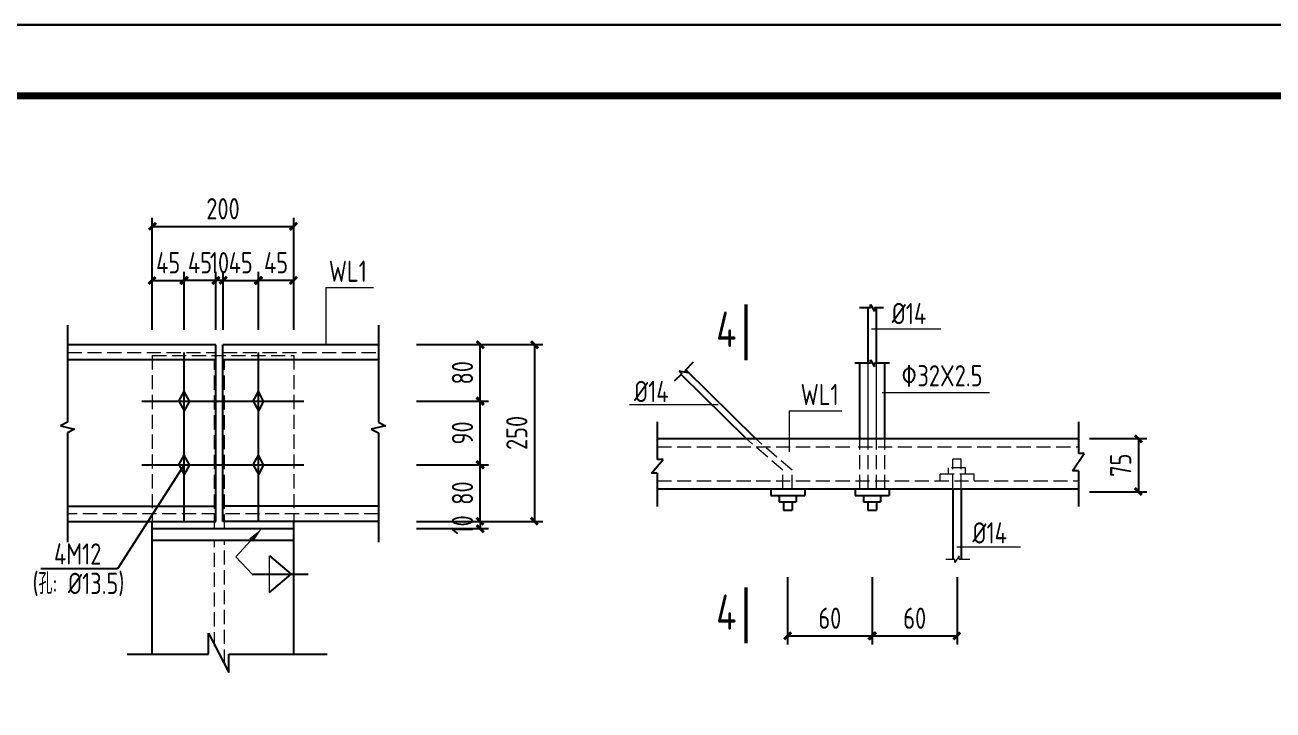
# Model space of a CAD drawing. Header units: millimetres. Extents: x 866309 to 879639, y 39442 to 44891.
# Drawn here: x 875456.3 to 875632.7, y 39945.8 to 40042.6 of the extents above; entities that cross this region are included whole.
import ezdxf

# ---------------------------------------------------------------- set-up
doc = ezdxf.new("R2010")
doc.units = ezdxf.units.MM
doc.header["$LTSCALE"] = 1000
doc.header["$MEASUREMENT"] = 0
for name, pattern in [('CENTER', [2, 1.25, -0.25, 0.25, -0.25]), ('DASH', [0.35, 0.25, -0.1]), ('DOTE', [2.42, 2, -0.2, 0.02, -0.2])]:
    doc.linetypes.add(name, pattern=pattern)
for name, color, linetype, lineweight in [('1', 4, 'Continuous', 70), ('D3', 62, 'Continuous', 9), ('LZ', 64, 'Continuous', 9), ('数字', 3, 'Continuous', 9)]:
    doc.layers.add(name, color=color, linetype=linetype, lineweight=lineweight)
for name, color, linetype in [('D1', 112, 'Continuous'), ('D2', 6, 'Continuous'), ('DIM', 7, 'Continuous'), ('DOTE', 1, 'DOTE'), ('PUB_DIM', 3, 'Continuous'), ('THIN', 7, 'Continuous'), ('桩', 6, 'Continuous')]:
    doc.layers.add(name, color=color, linetype=linetype)
doc.styles.add('GBHZ', font='gbenor.shx', dxfattribs={"width": 0.9, "bigfont": 'gbcbig.shx'})
doc.dimstyles.new('Y10', dxfattribs={"dimscale": 0, "dimtxt": 3, "dimasz": 0.01, "dimexe": 1.2, "dimexo": 1, "dimgap": 1, "dimtad": 1, "dimdec": 0, "dimlfac": 10, "dimzin": 0, "dimdsep": 46, "dimtxsty": 'GBHZ', "dimblk1": 'DX', "dimblk2": 'DX', "dimsah": 1, "dimcen": 0.09, "dimdle": 1, "dimadec": 0, "dimazin": 0, "dimtfac": 1, "dimtdec": 0, "dimtix": 1, "dimtmove": 2, "dimatfit": 3, "dimldrblk": 'DX', "dimfxl": 0, "dimtolj": 1, "dimtzin": 0, "dimarcsym": 0})
doc.dimstyles.new('Y5', dxfattribs={"dimscale": 0, "dimtxt": 3, "dimasz": 0.01, "dimexe": 1.2, "dimexo": 1, "dimgap": 1, "dimtad": 1, "dimdec": 0, "dimlfac": 5, "dimzin": 0, "dimdsep": 46, "dimtxsty": 'GBHZ', "dimblk1": 'DX', "dimblk2": 'DX', "dimsah": 1, "dimcen": 0.09, "dimdle": 1, "dimadec": 0, "dimazin": 0, "dimtfac": 1, "dimtdec": 0, "dimtix": 1, "dimtmove": 2, "dimatfit": 3, "dimldrblk": 'DX', "dimfxl": 0, "dimtolj": 1, "dimtzin": 0, "dimarcsym": 0})

# ---------------------------------------------------------------- blocks, each defined once
blk = doc.blocks.new('DX')
at = {"color": 0, "linetype": 'ByBlock', "const_width": 40}
blk.add_lwpolyline([(-54, -51), (46, 49)], dxfattribs=at)
blk = doc.blocks.new('*D286')
at = {"layer": 'Defpoints', "color": 0, "linetype": 'ByBlock', "transparency": 16777216}
for p in [(875494.27, 40014.16), (875474.27, 40000.57), (875494.27, 40000.57)]:
    blk.add_point(p, dxfattribs=at)
at = {"layer": 'dim', "color": 0, "linetype": 'ByBlock', "lineweight": -2, "transparency": 16777216}
for p, q in [((875474.27, 40001.57), (875474.27, 40015.36)), ((875474.28, 40014.16), (875494.26, 40014.16)), ((875494.27, 40001.57), (875494.27, 40015.36))]:
    blk.add_line(p, q, dxfattribs=at)
at = {"layer": 'dim', "color": 0, "linetype": 'ByBlock', "lineweight": -2, "transparency": 16777216, "xscale": 0.01, "yscale": 0.01, "zscale": 0.01, "rotation": 180}
blk.add_blockref('DX', (875474.27, 40014.16), dxfattribs=at)
at = {"layer": 'dim', "color": 0, "linetype": 'ByBlock', "lineweight": -2, "transparency": 16777216, "xscale": 0.01, "yscale": 0.01, "zscale": 0.01}
blk.add_blockref('DX', (875494.27, 40014.16), dxfattribs=at)
at = {"layer": 'dim', "color": 0, "linetype": 'ByBlock', "transparency": 16777216, "insert": (875484.27, 40016.66), "char_height": 3, "attachment_point": 5, "style": 'GBHZ'}
blk.add_mtext('\\A1;200', dxfattribs=at)
blk = doc.blocks.new('*D287')
at = {"layer": 'Defpoints', "color": 0, "linetype": 'ByBlock', "transparency": 16777216}
for p in [(875489.27, 40006.53), (875489.27, 39998.57), (875494.27, 39998.57)]:
    blk.add_point(p, dxfattribs=at)
at = {"layer": 'dim', "color": 0, "linetype": 'ByBlock', "lineweight": -2, "transparency": 16777216}
for p, q in [((875489.27, 39999.57), (875489.27, 40007.73)), ((875494.27, 39999.57), (875494.27, 40007.73)), ((875494.26, 40006.53), (875489.28, 40006.53))]:
    blk.add_line(p, q, dxfattribs=at)
at = {"layer": 'dim', "color": 0, "linetype": 'ByBlock', "lineweight": -2, "transparency": 16777216, "xscale": 0.01, "yscale": 0.01, "zscale": 0.01, "rotation": 180}
blk.add_blockref('DX', (875489.27, 40006.53), dxfattribs=at)
at = {"layer": 'dim', "color": 0, "linetype": 'ByBlock', "lineweight": -2, "transparency": 16777216, "xscale": 0.01, "yscale": 0.01, "zscale": 0.01}
blk.add_blockref('DX', (875494.27, 40006.53), dxfattribs=at)
at = {"layer": 'dim', "color": 0, "linetype": 'ByBlock', "transparency": 16777216, "insert": (875491.77, 40009.03), "char_height": 3, "attachment_point": 5, "style": 'GBHZ'}
blk.add_mtext('\\A1;45', dxfattribs=at)
blk = doc.blocks.new('*D288')
at = {"layer": 'Defpoints', "color": 0, "linetype": 'ByBlock', "transparency": 16777216}
for p in [(875478.77, 40006.53), (875474.27, 39998.57), (875478.77, 39998.57)]:
    blk.add_point(p, dxfattribs=at)
at = {"layer": 'dim', "color": 0, "linetype": 'ByBlock', "lineweight": -2, "transparency": 16777216}
for p, q in [((875474.27, 39999.57), (875474.27, 40007.73)), ((875478.77, 39999.57), (875478.77, 40007.73)), ((875474.26, 40006.53), (875474.25, 40006.53)), ((875474.27, 40006.53), (875478.77, 40006.53)), ((875478.78, 40006.53), (875478.79, 40006.53))]:
    blk.add_line(p, q, dxfattribs=at)
at = {"layer": 'dim', "color": 0, "linetype": 'ByBlock', "lineweight": -2, "transparency": 16777216, "xscale": 0.01, "yscale": 0.01, "zscale": 0.01}
blk.add_blockref('DX', (875474.27, 40006.53), dxfattribs=at)
at = {"layer": 'dim', "color": 0, "linetype": 'ByBlock', "lineweight": -2, "transparency": 16777216, "xscale": 0.01, "yscale": 0.01, "zscale": 0.01, "rotation": 180}
blk.add_blockref('DX', (875478.77, 40006.53), dxfattribs=at)
at = {"layer": 'dim', "color": 0, "linetype": 'ByBlock', "transparency": 16777216, "insert": (875476.52, 40009.03), "char_height": 3, "attachment_point": 5, "style": 'GBHZ'}
blk.add_mtext('\\A1;45', dxfattribs=at)
blk = doc.blocks.new('*D289')
at = {"layer": 'Defpoints', "color": 0, "linetype": 'ByBlock', "transparency": 16777216}
for p in [(875515.05, 39997.47), (875515.05, 39972.48), (875528.3, 39972.48)]:
    blk.add_point(p, dxfattribs=at)
at = {"layer": 'dim', "color": 0, "linetype": 'ByBlock', "lineweight": -2, "transparency": 16777216}
for p, q in [((875516.05, 39997.47), (875529.5, 39997.47)), ((875528.3, 39997.46), (875528.3, 39972.49)), ((875516.05, 39972.48), (875529.5, 39972.48))]:
    blk.add_line(p, q, dxfattribs=at)
at = {"layer": 'dim', "color": 0, "linetype": 'ByBlock', "lineweight": -2, "transparency": 16777216, "xscale": 0.01, "yscale": 0.01, "zscale": 0.01}
for p, rotation in [((875528.3, 39997.47), 90), ((875528.3, 39972.48), 270)]:
    blk.add_blockref('DX', p, dxfattribs=dict(at, rotation=rotation))
at = {"layer": 'dim', "color": 0, "linetype": 'ByBlock', "transparency": 16777216, "insert": (875525.8, 39984.98), "char_height": 3, "attachment_point": 5, "rotation": 90, "style": 'GBHZ'}
blk.add_mtext('\\A1;250', dxfattribs=at)
blk = doc.blocks.new('*D290')
at = {"layer": 'Defpoints', "color": 0, "linetype": 'ByBlock', "transparency": 16777216}
for p in [(875510.63, 39997.47), (875520.62, 39997.47), (875510.63, 39989.48)]:
    blk.add_point(p, dxfattribs=at)
at = {"layer": 'dim', "color": 0, "linetype": 'ByBlock', "lineweight": -2, "transparency": 16777216}
for p, q in [((875511.63, 39997.47), (875521.82, 39997.47)), ((875520.62, 39989.49), (875520.62, 39997.46)), ((875511.63, 39989.48), (875521.82, 39989.48))]:
    blk.add_line(p, q, dxfattribs=at)
at = {"layer": 'dim', "color": 0, "linetype": 'ByBlock', "lineweight": -2, "transparency": 16777216, "xscale": 0.01, "yscale": 0.01, "zscale": 0.01}
for p, rotation in [((875520.62, 39997.47), 90), ((875520.62, 39989.48), 270)]:
    blk.add_blockref('DX', p, dxfattribs=dict(at, rotation=rotation))
at = {"layer": 'dim', "color": 0, "linetype": 'ByBlock', "transparency": 16777216, "insert": (875518.12, 39993.48), "char_height": 3, "attachment_point": 5, "rotation": 90, "style": 'GBHZ'}
blk.add_mtext('\\A1;80', dxfattribs=at)
blk = doc.blocks.new('*D291')
at = {"layer": 'Defpoints', "color": 0, "linetype": 'ByBlock', "transparency": 16777216}
for p in [(875510.63, 39989.48), (875520.62, 39989.48), (875510.63, 39980.47)]:
    blk.add_point(p, dxfattribs=at)
at = {"layer": 'dim', "color": 0, "linetype": 'ByBlock', "lineweight": -2, "transparency": 16777216}
for p, q in [((875511.63, 39989.48), (875521.82, 39989.48)), ((875520.62, 39980.48), (875520.62, 39989.47)), ((875511.63, 39980.47), (875521.82, 39980.47))]:
    blk.add_line(p, q, dxfattribs=at)
at = {"layer": 'dim', "color": 0, "linetype": 'ByBlock', "lineweight": -2, "transparency": 16777216, "xscale": 0.01, "yscale": 0.01, "zscale": 0.01}
for p, rotation in [((875520.62, 39989.48), 90), ((875520.62, 39980.47), 270)]:
    blk.add_blockref('DX', p, dxfattribs=dict(at, rotation=rotation))
at = {"layer": 'dim', "color": 0, "linetype": 'ByBlock', "transparency": 16777216, "insert": (875518.12, 39984.98), "char_height": 3, "attachment_point": 5, "rotation": 90, "style": 'GBHZ'}
blk.add_mtext('\\A1;90', dxfattribs=at)
blk = doc.blocks.new('*D292')
at = {"layer": 'Defpoints', "color": 0, "linetype": 'ByBlock', "transparency": 16777216}
for p in [(875510.63, 39980.47), (875520.62, 39980.47), (875510.63, 39972.48)]:
    blk.add_point(p, dxfattribs=at)
at = {"layer": 'dim', "color": 0, "linetype": 'ByBlock', "lineweight": -2, "transparency": 16777216}
for p, q in [((875511.63, 39980.47), (875521.82, 39980.47)), ((875520.62, 39972.49), (875520.62, 39980.46)), ((875511.63, 39972.48), (875521.82, 39972.48))]:
    blk.add_line(p, q, dxfattribs=at)
at = {"layer": 'dim', "color": 0, "linetype": 'ByBlock', "lineweight": -2, "transparency": 16777216, "xscale": 0.01, "yscale": 0.01, "zscale": 0.01}
for p, rotation in [((875520.62, 39980.47), 90), ((875520.62, 39972.48), 270)]:
    blk.add_blockref('DX', p, dxfattribs=dict(at, rotation=rotation))
at = {"layer": 'dim', "color": 0, "linetype": 'ByBlock', "transparency": 16777216, "insert": (875518.12, 39976.48), "char_height": 3, "attachment_point": 5, "rotation": 90, "style": 'GBHZ'}
blk.add_mtext('\\A1;80', dxfattribs=at)
blk = doc.blocks.new('*D296')
at = {"layer": 'Defpoints', "color": 0, "linetype": 'ByBlock', "transparency": 16777216}
for p in [(875510.63, 39972.48), (875510.63, 39971.48), (875520.62, 39971.48)]:
    blk.add_point(p, dxfattribs=at)
at = {"layer": 'dim', "color": 0, "linetype": 'ByBlock', "lineweight": -2, "transparency": 16777216}
for p, q in [((875511.63, 39972.48), (875521.82, 39972.48)), ((875520.62, 39972.49), (875520.62, 39972.5)), ((875520.62, 39972.48), (875520.62, 39971.48)), ((875511.63, 39971.48), (875521.82, 39971.48)), ((875520.62, 39971.47), (875520.62, 39971.46))]:
    blk.add_line(p, q, dxfattribs=at)
at = {"layer": 'dim', "color": 0, "linetype": 'ByBlock', "lineweight": -2, "transparency": 16777216, "xscale": 0.01, "yscale": 0.01, "zscale": 0.01}
for p, rotation in [((875520.62, 39972.48), 270), ((875520.62, 39971.48), 90)]:
    blk.add_blockref('DX', p, dxfattribs=dict(at, rotation=rotation))
at = {"layer": 'dim', "color": 0, "linetype": 'ByBlock', "transparency": 16777216, "insert": (875518.12, 39971.98), "char_height": 3, "attachment_point": 5, "rotation": 90, "style": 'GBHZ'}
blk.add_mtext('\\A1;10', dxfattribs=at)
blk = doc.blocks.new('*D297')
at = {"layer": 'Defpoints', "color": 0, "linetype": 'ByBlock', "transparency": 16777216}
for p in [(875483.27, 40006.53), (875483.27, 39998.57), (875484.27, 39998.57)]:
    blk.add_point(p, dxfattribs=at)
at = {"layer": 'dim', "color": 0, "linetype": 'ByBlock', "lineweight": -2, "transparency": 16777216}
for p, q in [((875483.27, 39999.57), (875483.27, 40007.73)), ((875484.27, 39999.57), (875484.27, 40007.73)), ((875483.26, 40006.53), (875483.25, 40006.53)), ((875484.27, 40006.53), (875483.27, 40006.53)), ((875484.28, 40006.53), (875484.29, 40006.53))]:
    blk.add_line(p, q, dxfattribs=at)
at = {"layer": 'dim', "color": 0, "linetype": 'ByBlock', "lineweight": -2, "transparency": 16777216, "xscale": 0.01, "yscale": 0.01, "zscale": 0.01}
blk.add_blockref('DX', (875483.27, 40006.53), dxfattribs=at)
at = {"layer": 'dim', "color": 0, "linetype": 'ByBlock', "lineweight": -2, "transparency": 16777216, "xscale": 0.01, "yscale": 0.01, "zscale": 0.01, "rotation": 180}
blk.add_blockref('DX', (875484.27, 40006.53), dxfattribs=at)
at = {"layer": 'dim', "color": 0, "linetype": 'ByBlock', "transparency": 16777216, "insert": (875483.77, 40009.03), "char_height": 3, "attachment_point": 5, "style": 'GBHZ'}
blk.add_mtext('\\A1;10', dxfattribs=at)
blk = doc.blocks.new('*D303')
at = {"layer": 'Defpoints', "color": 0, "linetype": 'ByBlock', "transparency": 16777216}
for p in [(875605.78, 39984.18, 6.02), (875605.78, 39976.67, 6.02), (875613.67, 39976.67)]:
    blk.add_point(p, dxfattribs=at)
at = {"layer": 'dim', "color": 0, "linetype": 'ByBlock', "lineweight": -2, "transparency": 16777216}
for p, q in [((875606.78, 39984.18), (875614.87, 39984.18)), ((875613.67, 39984.17), (875613.67, 39976.68)), ((875606.78, 39976.67), (875614.87, 39976.67))]:
    blk.add_line(p, q, dxfattribs=at)
at = {"layer": 'dim', "color": 0, "linetype": 'ByBlock', "lineweight": -2, "transparency": 16777216, "xscale": 0.01, "yscale": 0.01, "zscale": 0.01}
for p, rotation in [((875613.67, 39984.18), 90), ((875613.67, 39976.67), 270)]:
    blk.add_blockref('DX', p, dxfattribs=dict(at, rotation=rotation))
at = {"layer": 'dim', "color": 0, "linetype": 'ByBlock', "transparency": 16777216, "insert": (875611.17, 39980.42), "char_height": 3, "attachment_point": 5, "rotation": 90, "style": 'GBHZ'}
blk.add_mtext('\\A1;75', dxfattribs=at)
blk = doc.blocks.new('*D304')
at = {"layer": 'Defpoints', "color": 0, "linetype": 'ByBlock', "transparency": 16777216}
for p in [(875576.05, 39965.62, 6.02), (875588.05, 39965.62, 6.02), (875588.05, 39956.3)]:
    blk.add_point(p, dxfattribs=at)
at = {"layer": 'dim', "color": 0, "linetype": 'ByBlock', "lineweight": -2, "transparency": 16777216}
for p, q in [((875576.05, 39964.62), (875576.05, 39955.1)), ((875588.05, 39964.62), (875588.05, 39955.1)), ((875576.06, 39956.3), (875588.04, 39956.3))]:
    blk.add_line(p, q, dxfattribs=at)
at = {"layer": 'dim', "color": 0, "linetype": 'ByBlock', "lineweight": -2, "transparency": 16777216, "xscale": 0.01, "yscale": 0.01, "zscale": 0.01, "rotation": 180}
blk.add_blockref('DX', (875576.05, 39956.3), dxfattribs=at)
at = {"layer": 'dim', "color": 0, "linetype": 'ByBlock', "lineweight": -2, "transparency": 16777216, "xscale": 0.01, "yscale": 0.01, "zscale": 0.01}
blk.add_blockref('DX', (875588.05, 39956.3), dxfattribs=at)
at = {"layer": 'dim', "color": 0, "linetype": 'ByBlock', "transparency": 16777216, "insert": (875582.05, 39958.8), "char_height": 3, "attachment_point": 5, "style": 'GBHZ'}
blk.add_mtext('\\A1;60', dxfattribs=at)
blk = doc.blocks.new('*D305')
at = {"layer": 'Defpoints', "color": 0, "linetype": 'ByBlock', "transparency": 16777216}
for p in [(875564.05, 39965.62, 6.02), (875576.05, 39965.62, 6.02), (875576.05, 39956.3)]:
    blk.add_point(p, dxfattribs=at)
at = {"layer": 'dim', "color": 0, "linetype": 'ByBlock', "lineweight": -2, "transparency": 16777216}
for p, q in [((875564.05, 39964.62), (875564.05, 39955.1)), ((875576.05, 39964.62), (875576.05, 39955.1)), ((875564.06, 39956.3), (875576.04, 39956.3))]:
    blk.add_line(p, q, dxfattribs=at)
at = {"layer": 'dim', "color": 0, "linetype": 'ByBlock', "lineweight": -2, "transparency": 16777216, "xscale": 0.01, "yscale": 0.01, "zscale": 0.01, "rotation": 180}
blk.add_blockref('DX', (875564.05, 39956.3), dxfattribs=at)
at = {"layer": 'dim', "color": 0, "linetype": 'ByBlock', "lineweight": -2, "transparency": 16777216, "xscale": 0.01, "yscale": 0.01, "zscale": 0.01}
blk.add_blockref('DX', (875576.05, 39956.3), dxfattribs=at)
at = {"layer": 'dim', "color": 0, "linetype": 'ByBlock', "transparency": 16777216, "insert": (875570.05, 39958.8), "char_height": 3, "attachment_point": 5, "style": 'GBHZ'}
blk.add_mtext('\\A1;60', dxfattribs=at)
blk = doc.blocks.new('*D316')
at = {"layer": 'Defpoints', "color": 0, "linetype": 'ByBlock', "transparency": 16777216}
for p in [(875478.77, 40006.53), (875478.77, 39998.57), (875483.27, 39998.57)]:
    blk.add_point(p, dxfattribs=at)
at = {"layer": 'dim', "color": 0, "linetype": 'ByBlock', "lineweight": -2, "transparency": 16777216}
for p, q in [((875478.77, 39999.57), (875478.77, 40007.73)), ((875483.27, 39999.57), (875483.27, 40007.73)), ((875478.76, 40006.53), (875478.75, 40006.53)), ((875483.27, 40006.53), (875478.77, 40006.53)), ((875483.28, 40006.53), (875483.29, 40006.53))]:
    blk.add_line(p, q, dxfattribs=at)
at = {"layer": 'dim', "color": 0, "linetype": 'ByBlock', "lineweight": -2, "transparency": 16777216, "xscale": 0.01, "yscale": 0.01, "zscale": 0.01}
blk.add_blockref('DX', (875478.77, 40006.53), dxfattribs=at)
at = {"layer": 'dim', "color": 0, "linetype": 'ByBlock', "lineweight": -2, "transparency": 16777216, "xscale": 0.01, "yscale": 0.01, "zscale": 0.01, "rotation": 180}
blk.add_blockref('DX', (875483.27, 40006.53), dxfattribs=at)
at = {"layer": 'dim', "color": 0, "linetype": 'ByBlock', "transparency": 16777216, "insert": (875481.02, 40009.03), "char_height": 3, "attachment_point": 5, "style": 'GBHZ'}
blk.add_mtext('\\A1;45', dxfattribs=at)
blk = doc.blocks.new('*D317')
at = {"layer": 'Defpoints', "color": 0, "linetype": 'ByBlock', "transparency": 16777216}
for p in [(875489.27, 40006.53), (875484.27, 39998.57), (875489.27, 39998.57)]:
    blk.add_point(p, dxfattribs=at)
at = {"layer": 'dim', "color": 0, "linetype": 'ByBlock', "lineweight": -2, "transparency": 16777216}
for p, q in [((875484.27, 39999.57), (875484.27, 40007.73)), ((875489.27, 39999.57), (875489.27, 40007.73)), ((875484.28, 40006.53), (875489.26, 40006.53))]:
    blk.add_line(p, q, dxfattribs=at)
at = {"layer": 'dim', "color": 0, "linetype": 'ByBlock', "lineweight": -2, "transparency": 16777216, "xscale": 0.01, "yscale": 0.01, "zscale": 0.01, "rotation": 180}
blk.add_blockref('DX', (875484.27, 40006.53), dxfattribs=at)
at = {"layer": 'dim', "color": 0, "linetype": 'ByBlock', "lineweight": -2, "transparency": 16777216, "xscale": 0.01, "yscale": 0.01, "zscale": 0.01}
blk.add_blockref('DX', (875489.27, 40006.53), dxfattribs=at)
at = {"layer": 'dim', "color": 0, "linetype": 'ByBlock', "transparency": 16777216, "insert": (875486.77, 40009.03), "char_height": 3, "attachment_point": 5, "style": 'GBHZ'}
blk.add_mtext('\\A1;45', dxfattribs=at)

msp = doc.modelspace()

# ---------------------------------------------------------------- linework, layer by layer
at = {"color": 0}
for p, q in [((875950.829, 40042.627), (875109.829, 40042.627)), ((875109.829, 40042.627), (875950.829, 40042.627))]:
    msp.add_line(p, q, dxfattribs=at)
at = {"color": 0, "const_width": 1}
msp.add_lwpolyline([(875940.829, 39458.627), (875134.829, 39458.627), (875134.829, 40032.627), (875940.829, 40032.627)], close=True, dxfattribs=at)
at = {"layer": '1', "color": 2, "const_width": 0.48, "elevation": -6.024}
for points in [[(875558.187, 39995.224), (875558.187, 40003.146)], [(875558.187, 39955.254), (875558.187, 39963.177)]]:
    msp.add_lwpolyline(points, dxfattribs=at)
at = {"layer": 'D1', "color": 251}
for p, q in [((875575.779, 40002.648), (875574.258, 40002.648)), ((875575.779, 40002.648), (875575.779, 40003.116)), ((875575.779, 40003.116), (875576.364, 40002.18)), ((875577.651, 40002.648), (875576.364, 40002.648)), ((875576.364, 40002.18), (875576.364, 40002.648)), ((875549.589, 39993.822), (875550.793, 39995.038)), ((875575.779, 39994.858), (875573.592, 39994.858)), ((875575.779, 39995.326), (875576.364, 39994.39)), ((875575.779, 39994.858), (875575.779, 39995.326)), ((875578.506, 39994.858), (875576.364, 39994.858)), ((875576.364, 39994.39), (875576.364, 39994.858)), ((875548.107, 39992.325), (875549.126, 39993.354)), ((875549.963, 39993.451), (875548.751, 39993.724)), ((875548.751, 39993.724), (875549.126, 39993.354)), ((875549.589, 39993.822), (875549.963, 39993.451)), ((875545.661, 39986.553), (875545.661, 39981.244)), ((875605.181, 39986.553), (875605.181, 39982.095)), ((875604.362, 39979.637), (875606, 39982.095)), ((875606, 39982.095), (875605.181, 39982.095)), ((875478.764, 39980.474), (875469.352, 39965.758)), ((875544.842, 39979.286), (875546.481, 39981.244)), ((875546.481, 39981.244), (875545.661, 39981.244)), ((875545.661, 39979.286), (875544.842, 39979.286)), ((875545.661, 39979.286), (875545.661, 39974.606)), ((875605.181, 39979.637), (875604.362, 39979.637)), ((875605.181, 39979.637), (875605.181, 39974.606)), ((875490.858, 39967.595), (875493.927, 39965.025)), ((875469.352, 39965.758), (875458.529, 39965.758)), ((875488.398, 39965.025), (875496.309, 39965.025)), ((875490.858, 39962.456), (875493.927, 39965.025)), ((875482.236, 39953.742), (875482.236, 39956.675)), ((875482.236, 39956.675), (875485.111, 39951.125)), ((875470.722, 39953.742), (875482.236, 39953.742)), ((875485.111, 39951.125), (875485.111, 39953.742)), ((875485.111, 39953.742), (875499.007, 39953.742))]:
    msp.add_line(p, q, dxfattribs=at)
at = {"layer": 'D2'}
for p, q in [((875575.464, 39994.858), (875575.464, 40002.66)), ((875576.634, 39994.858), (875576.634, 40002.66)), ((875483.267, 39997.431), (875462.301, 39997.431)), ((875483.267, 39972.477), (875483.267, 39997.431)), ((875506.232, 39997.431), (875484.267, 39997.431)), ((875484.267, 39972.477), (875484.267, 39997.431)), ((875483.267, 39995.29), (875462.301, 39995.29)), ((875506.232, 39995.29), (875484.267, 39995.29)), ((875574.294, 39984.175), (875574.294, 39994.858)), ((875577.804, 39984.175), (875577.804, 39994.858)), ((875558.205, 39984.175), (875549.031, 39993.259)), ((875559.522, 39984.175), (875549.683, 39993.917)), ((875545.661, 39984.175), (875574.061, 39984.175)), ((875574.061, 39984.175), (875605.181, 39984.175)), ((875545.661, 39977.063), (875602.132, 39977.063)), ((875545.661, 39977.063), (875605.181, 39977.063)), ((875561.701, 39977.063), (875561.701, 39976.161)), ((875566.509, 39977.063), (875566.509, 39976.161)), ((875573.629, 39977.063), (875573.629, 39976.161)), ((875578.437, 39977.063), (875578.437, 39976.161)), ((875587.433, 39977.063), (875587.433, 39967.147)), ((875588.635, 39977.063), (875588.635, 39967.147)), ((875561.701, 39976.161), (875566.509, 39976.161)), ((875562.903, 39976.161), (875562.903, 39975.259)), ((875562.903, 39975.259), (875565.307, 39975.259)), ((875563.504, 39975.259), (875563.504, 39974.057)), ((875564.706, 39975.259), (875564.706, 39974.057)), ((875565.307, 39976.161), (875565.307, 39975.259)), ((875573.629, 39976.161), (875578.437, 39976.161)), ((875574.831, 39976.161), (875574.831, 39975.259)), ((875574.831, 39975.259), (875577.235, 39975.259)), ((875575.432, 39975.259), (875575.432, 39974.057)), ((875576.634, 39975.259), (875576.634, 39974.057)), ((875577.235, 39976.161), (875577.235, 39975.259)), ((875462.301, 39974.618), (875483.267, 39974.618)), ((875506.232, 39974.618), (875484.267, 39974.618)), ((875563.504, 39974.057), (875564.706, 39974.057)), ((875575.432, 39974.057), (875576.634, 39974.057)), ((875462.301, 39972.477), (875483.267, 39972.477)), ((875474.267, 39953.742), (875474.267, 39972.477)), ((875506.232, 39972.477), (875484.267, 39972.477)), ((875494.267, 39953.742), (875494.267, 39972.477)), ((875474.267, 39971.477), (875494.267, 39971.477)), ((875474.267, 39969.838), (875494.267, 39969.838))]:
    msp.add_line(p, q, dxfattribs=at)
at = {"layer": 'D3', "color": 251}
for p, q in [((875498.81, 40005.541), (875498.81, 39997.431)), ((875498.81, 40005.541), (875505.543, 40005.541)), ((875585.758, 39999.622), (875575.922, 39999.622)), ((875577.426, 39990.685), (875592.601, 39990.685)), ((875554.269, 39988.95), (875541.753, 39988.95)), ((875564.283, 39988.123, -6.024), (875564.283, 39982.306, -6.024)), ((875564.283, 39988.123, -6.024), (875571.745, 39988.123, -6.024)), ((875486.106, 39967.495), (875489.777, 39971.477)), ((875596.988, 39968.844), (875588.013, 39968.844)), ((875486.106, 39967.495), (875488.398, 39965.025)), ((875490.858, 39962.456), (875490.858, 39967.595))]:
    msp.add_line(p, q, dxfattribs=at)
at = {"layer": 'D3'}
for p, q in [((875586.447, 39967.147), (875587.734, 39967.147)), ((875588.319, 39967.615), (875587.734, 39966.679)), ((875587.734, 39966.679), (875587.734, 39967.147)), ((875588.319, 39967.147), (875588.319, 39967.615)), ((875588.319, 39967.147), (875589.84, 39967.147))]:
    msp.add_line(p, q, dxfattribs=at)
at = {"layer": 'D3', "color": 251}
msp.add_solid([(875488.513, 39969.584), (875489.777, 39971.477), (875488.513, 39969.584), (875487.964, 39970.064)], dxfattribs=at)
at = {"layer": 'DOTE', "linetype": 'CENTER', "ltscale": 0.02}
for p, q in [((875478.767, 39972.477), (875478.767, 39996.36)), ((875489.267, 39972.477), (875489.267, 39996.36)), ((875472.815, 39989.477), (875495.718, 39989.477)), ((875472.815, 39980.474), (875495.718, 39980.474))]:
    msp.add_line(p, q, dxfattribs=at)
at = {"layer": 'LZ', "color": 251, "linetype": 'DASH', "ltscale": 0.008}
for p, q in [((875462.301, 39996.36), (875483.267, 39996.36)), ((875484.267, 39996.36), (875506.232, 39996.36)), ((875474.267, 39995.946), (875494.267, 39995.946)), ((875474.267, 39995.946), (875474.267, 39972.477)), ((875483.067, 39971.477), (875483.067, 39995.29)), ((875484.467, 39971.477), (875484.467, 39995.29)), ((875494.267, 39995.946), (875494.267, 39972.477)), ((875563.39, 39979.732), (875558.205, 39984.175)), ((875564.706, 39979.732), (875559.522, 39984.175)), ((875574.294, 39977.063), (875574.294, 39984.175)), ((875575.464, 39977.063), (875575.464, 39984.132)), ((875576.634, 39977.063), (875576.634, 39984.077)), ((875577.804, 39977.063), (875577.804, 39984.077)), ((875545.661, 39983.005), (875572.89, 39983.005)), ((875574.061, 39983.005), (875605.181, 39983.005)), ((875587.433, 39977.063), (875587.433, 39981.271)), ((875588.635, 39981.271), (875587.433, 39981.271)), ((875588.635, 39977.063), (875588.635, 39981.271)), ((875563.39, 39977.063), (875563.39, 39979.732)), ((875564.706, 39977.063), (875564.706, 39979.732)), ((875590.438, 39979.167), (875585.63, 39979.167)), ((875585.63, 39978.265), (875585.63, 39979.167)), ((875586.832, 39979.167), (875586.832, 39980.069)), ((875589.236, 39980.069), (875586.832, 39980.069)), ((875589.236, 39979.167), (875589.236, 39980.069)), ((875590.438, 39978.265), (875590.438, 39979.167)), ((875545.661, 39978.233), (875605.181, 39978.233)), ((875483.267, 39973.548), (875462.301, 39973.548)), ((875506.232, 39973.548), (875484.267, 39973.548)), ((875483.067, 39954.849), (875483.067, 39969.838)), ((875484.467, 39952.369), (875484.467, 39969.838))]:
    msp.add_line(p, q, dxfattribs=at)
at = {"layer": 'LZ', "color": 251, "linetype": 'DASH', "ltscale": 0.05}
for p, q in [((875575.464, 39984.175), (875575.464, 39994.858)), ((875576.634, 39984.175), (875576.634, 39994.858))]:
    msp.add_line(p, q, dxfattribs=at)
at = {"layer": 'THIN'}
for p, q in [((875462.301, 40000.187), (875462.301, 39986.494)), ((875506.232, 40000.187), (875506.232, 39986.494)), ((875462.301, 39984.994), (875462.301, 39969.55)), ((875506.232, 39984.994), (875506.232, 39969.55))]:
    msp.add_line(p, q, dxfattribs=at)
at = {"layer": 'THIN', "linetype": 'ByBlock'}
for p, q in [((875462.301, 39986.494), (875461.301, 39985.994)), ((875461.301, 39985.994), (875463.301, 39985.494)), ((875507.232, 39985.994), (875505.232, 39985.494)), ((875506.232, 39986.494), (875507.232, 39985.994)), ((875463.301, 39985.494), (875462.301, 39984.994)), ((875505.232, 39985.494), (875506.232, 39984.994))]:
    msp.add_line(p, q, dxfattribs=at)
at = {"layer": '桩'}
for p, q in [((875478.018, 39989.477), (875478.767, 39990.859)), ((875478.018, 39989.477), (875478.767, 39988.096)), ((875479.515, 39989.477), (875478.767, 39990.859)), ((875479.515, 39989.477), (875478.767, 39988.096)), ((875488.518, 39989.477), (875489.267, 39990.859)), ((875488.518, 39989.477), (875489.267, 39988.096)), ((875490.015, 39989.477), (875489.267, 39990.859)), ((875490.015, 39989.477), (875489.267, 39988.096)), ((875478.018, 39980.474), (875478.767, 39981.856)), ((875478.018, 39980.474), (875478.767, 39979.093)), ((875479.515, 39980.474), (875478.767, 39981.856)), ((875479.515, 39980.474), (875478.767, 39979.093)), ((875488.518, 39980.474), (875489.267, 39981.856)), ((875488.518, 39980.474), (875489.267, 39979.093)), ((875490.015, 39980.474), (875489.267, 39981.856)), ((875490.015, 39980.474), (875489.267, 39979.093))]:
    msp.add_line(p, q, dxfattribs=at)

# ---------------------------------------------------------------- texts
at = {"layer": 'PUB_DIM', "style": 'GBHZ', "width": 0.9}
for p in [(875553.977, 39997.124, -6.024), (875553.977, 39957.154, -6.024)]:
    msp.add_text('4', height=5, dxfattribs=at).set_placement(p)
at = {"layer": '数字', "style": 'GBHZ', "width": 0.9}
for s, p in [('WL1', (875499.23, 40006.33)), ('%%C14', (875578.8, 40000.355)), ('%%13032X2.5', (875580.123, 39991.563)), ('%%C14', (875542.379, 39989.337)), ('WL1', (875565.922, 39988.912, -6.024)), ('%%C14', (875590.207, 39969.351)), ('4M12', (875460.38, 39966.382)), ('(孔: %%C13.5)', (875457.343, 39962.217))]:
    msp.add_text(s, height=3, dxfattribs=at).set_placement(p)

# ---------------------------------------------------------------- dimensions: what is measured, and where the dimension line sits
at = {"layer": 'dim', "linetype": 'ByBlock'}
dim = msp.add_linear_dim(base=(875494.267, 40014.16), p1=(875474.267, 40000.573), p2=(875494.267, 40000.573), dimstyle='Y10', override={"dimscale": 1}, dxfattribs=at)
dim.commit()
dim.dimension.update_dxf_attribs({"geometry": '*D286', "text_midpoint": (875484.267, 40016.66)})
for base, p1, p2, picture, middle in [((875478.767, 40006.527), (875474.267, 39998.573), (875478.767, 39998.573), '*D288', (875476.517, 40009.027)), ((875489.267, 40006.527), (875484.267, 39998.573), (875489.267, 39998.573), '*D317', (875486.767, 40009.027))]:
    dim = msp.add_linear_dim(base=base, p1=p1, p2=p2, text='45', dimstyle='Y10', override={"dimscale": 1}, dxfattribs=at)
    dim.commit()
    dim.dimension.update_dxf_attribs({"geometry": picture, "text_midpoint": middle})
for base, p1, p2, text, picture, middle in [((875478.767, 40006.527), (875483.267, 39998.573), (875478.767, 39998.573), '45', '*D316', (875481.017, 40009.027)), ((875483.267, 40006.527), (875484.267, 39998.573), (875483.267, 39998.573), '10', '*D297', (875483.767, 40009.027)), ((875489.267, 40006.527), (875494.267, 39998.573), (875489.267, 39998.573), '45', '*D287', (875491.767, 40009.027))]:
    dim = msp.add_linear_dim(base=base, p1=p1, p2=p2, angle=180, text=text, dimstyle='Y10', override={"dimscale": 1}, dxfattribs=at)
    dim.commit()
    dim.dimension.update_dxf_attribs({"geometry": picture, "text_midpoint": middle})
for base, p1, p2, angle, picture, middle in [((875520.62, 39997.474), (875510.63, 39989.477), (875510.63, 39997.474), 90, '*D290', (875518.12, 39993.476)), ((875528.298, 39972.477), (875515.051, 39997.474), (875515.051, 39972.477), 90, '*D289', (875525.798, 39984.976)), ((875520.62, 39989.477), (875510.63, 39980.474), (875510.63, 39989.477), 90, '*D291', (875518.12, 39984.976)), ((875520.62, 39980.474), (875510.63, 39972.477), (875510.63, 39980.474), 90, '*D292', (875518.12, 39976.476)), ((875520.62, 39971.477), (875510.63, 39972.477), (875510.63, 39971.477), 270, '*D296', (875518.12, 39971.977))]:
    dim = msp.add_linear_dim(base=base, p1=p1, p2=p2, angle=angle, dimstyle='Y10', override={"dimscale": 1}, dxfattribs=at)
    dim.commit()
    dim.dimension.update_dxf_attribs({"geometry": picture, "text_midpoint": middle})
at = {"layer": 'dim', "color": 0, "linetype": 'ByBlock'}
dim = msp.add_linear_dim(base=(875613.672, 39976.674, -6.024), p1=(875605.778, 39984.175), p2=(875605.778, 39976.674), angle=90, dimstyle='Y10', override={"dimscale": 1}, dxfattribs=at)
dim.commit()
dim.dimension.update_dxf_attribs({"geometry": '*D303', "text_midpoint": (875611.172, 39980.425, -6.024)})
for base, p1, p2, picture, middle in [((875576.049, 39956.301, -6.024), (875564.048, 39965.622), (875576.049, 39965.622), '*D305', (875570.048, 39958.801, -6.024)), ((875588.05, 39956.301, -6.024), (875576.049, 39965.622), (875588.05, 39965.622), '*D304', (875582.049, 39958.801, -6.024))]:
    dim = msp.add_linear_dim(base=base, p1=p1, p2=p2, dimstyle='Y5', override={"dimscale": 1}, dxfattribs=at)
    dim.commit()
    dim.dimension.update_dxf_attribs({"geometry": picture, "text_midpoint": middle})

doc.saveas('drawing.dxf')
